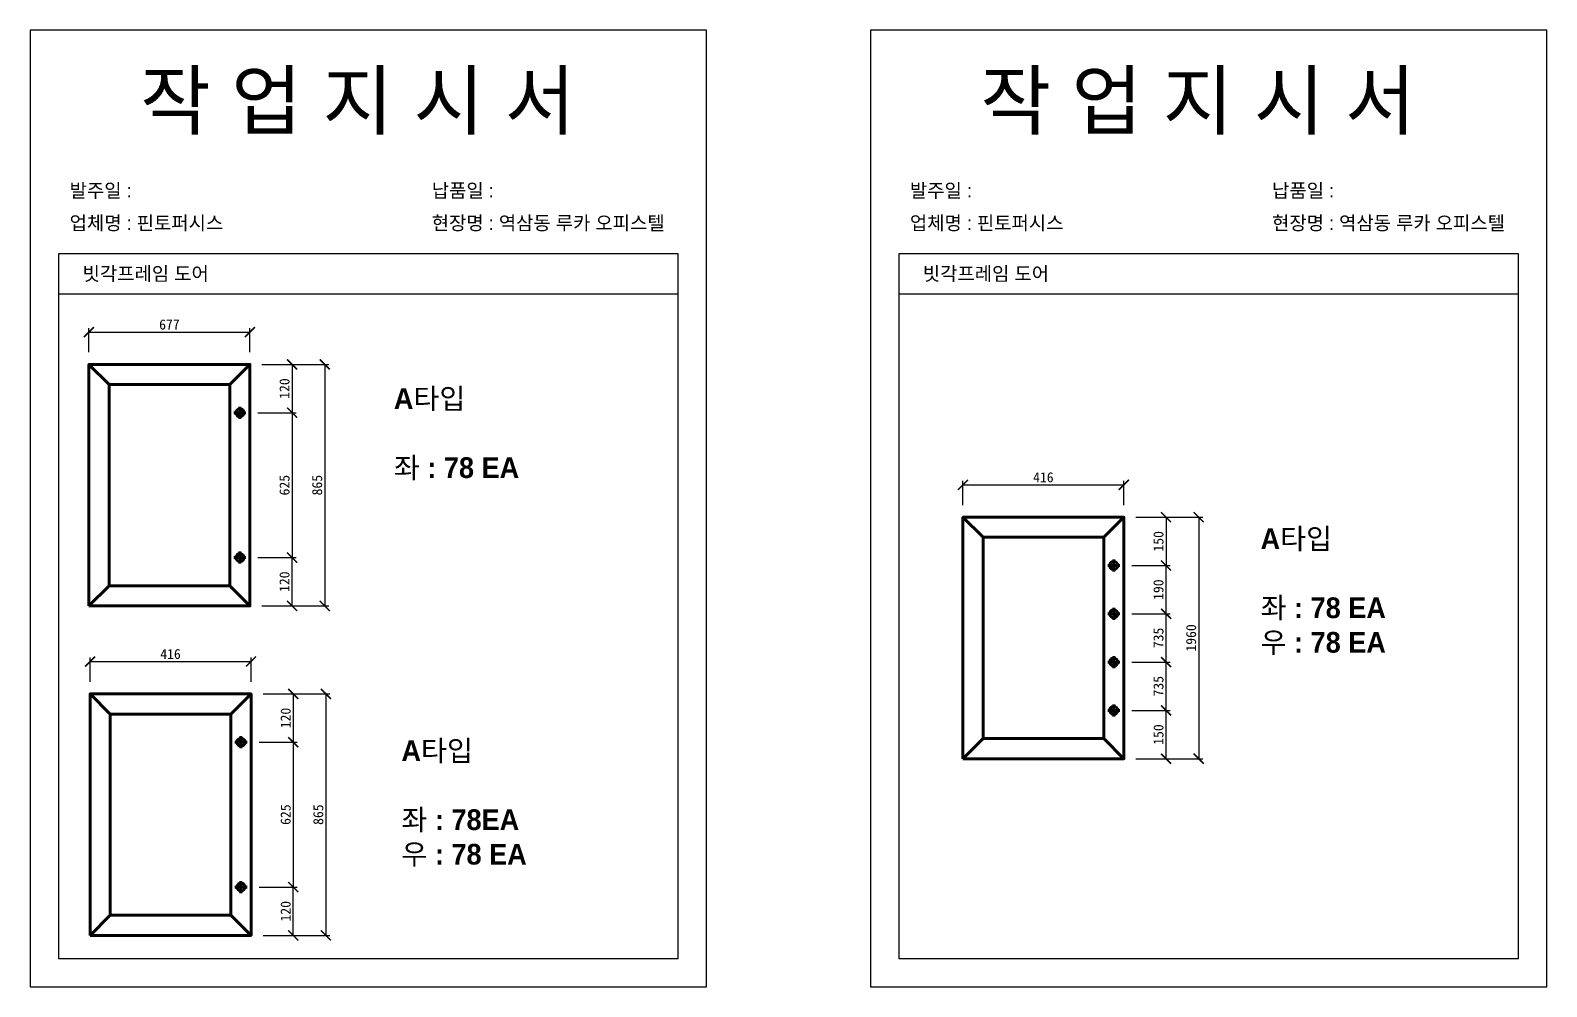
# Model space of a CAD drawing. Header units: millimetres. Extents: x -44117 to 256353, y -2095463 to 65325.
# Drawn here: x 11409 to 15177, y 2293 to 4669 of the extents above; entities that cross this region are included whole.
import ezdxf

# ---------------------------------------------------------------- set-up
doc = ezdxf.new("R2010")
doc.units = ezdxf.units.MM
doc.header["$LTSCALE"] = 10
doc.layers.add('Layer1', color=7, linetype='Continuous', lineweight=70)
doc.dimstyles.new('ISO-25', dxfattribs={"dimtxt": 2.5, "dimasz": 2.5, "dimexe": 1, "dimexo": 1, "dimtad": 1, "dimtxsty": 'Standard', "dimblk": 'ARCHTICK', "dimcen": 2.5, "dimadec": 0, "dimazin": 0, "dimtfac": 1, "dimtmove": 0, "dimatfit": 3, "dimfxl": 0, "dimarcsym": 0})

# ---------------------------------------------------------------- blocks, each defined once
blk = doc.blocks.new('_ArchTick')
at = {"color": 0, "linetype": 'ByBlock', "const_width": 0.15}
blk.add_lwpolyline([(-0.5, -0.5), (0.5, 0.5)], dxfattribs=at)
blk = doc.blocks.new('*D59')
at = {"color": 0, "lineweight": -2}
for p, q in [((11555, 3868.7), (11555, 3928.9)), ((11555, 3918.9), (11955, 3918.9)), ((11955, 3868.7), (11955, 3928.9))]:
    blk.add_line(p, q, dxfattribs=at)
at = {"layer": 'Defpoints', "color": 0}
for p in [(11955, 3918.9), (11555, 3838.7), (11955, 3838.7)]:
    blk.add_point(p, dxfattribs=at)
at = {"color": 0, "lineweight": -2, "xscale": 25, "yscale": 25, "zscale": 25, "rotation": 180}
blk.add_blockref('_ArchTick', (11555, 3918.9), dxfattribs=at)
at = {"color": 0, "lineweight": -2, "xscale": 25, "yscale": 25, "zscale": 25}
blk.add_blockref('_ArchTick', (11955, 3918.9), dxfattribs=at)
at = {"color": 0, "insert": (11755, 3937.7), "char_height": 25, "attachment_point": 5}
blk.add_mtext('677', dxfattribs=at)
blk = doc.blocks.new('*D60')
at = {"color": 0, "lineweight": -2}
for p, q in [((11975, 3358.7), (12069.9, 3358.7)), ((12059.9, 3238.7), (12059.9, 3358.7)), ((11985, 3238.7), (12069.9, 3238.7))]:
    blk.add_line(p, q, dxfattribs=at)
at = {"layer": 'Defpoints', "color": 0}
for p in [(11945, 3358.7), (12059.9, 3358.7), (11955, 3238.7)]:
    blk.add_point(p, dxfattribs=at)
at = {"color": 0, "lineweight": -2, "xscale": 25, "yscale": 25, "zscale": 25}
for p, rotation in [((12059.9, 3358.7), 90), ((12059.9, 3238.7), 270)]:
    blk.add_blockref('_ArchTick', p, dxfattribs=dict(at, rotation=rotation))
at = {"color": 0, "insert": (12041.1, 3298.7), "char_height": 25, "attachment_point": 5, "rotation": 90}
blk.add_mtext('120', dxfattribs=at)
blk = doc.blocks.new('*D61')
at = {"color": 0, "lineweight": -2}
for p, q in [((11985, 3838.7), (12069.9, 3838.7)), ((12059.9, 3838.7), (12059.9, 3718.7)), ((11975, 3718.7), (12069.9, 3718.7))]:
    blk.add_line(p, q, dxfattribs=at)
at = {"layer": 'Defpoints', "color": 0}
for p in [(11955, 3838.7), (11945, 3718.7), (12059.9, 3718.7)]:
    blk.add_point(p, dxfattribs=at)
at = {"color": 0, "lineweight": -2, "xscale": 25, "yscale": 25, "zscale": 25}
for p, rotation in [((12059.9, 3838.7), 90), ((12059.9, 3718.7), 270)]:
    blk.add_blockref('_ArchTick', p, dxfattribs=dict(at, rotation=rotation))
at = {"color": 0, "insert": (12041.1, 3778.7), "char_height": 25, "attachment_point": 5, "rotation": 90}
blk.add_mtext('120', dxfattribs=at)
blk = doc.blocks.new('*D57')
at = {"color": 0, "lineweight": -2}
for p, q in [((11985, 3838.7), (12150.9, 3838.7)), ((12140.9, 3838.7), (12140.9, 3238.7)), ((11985, 3238.7), (12150.9, 3238.7))]:
    blk.add_line(p, q, dxfattribs=at)
at = {"layer": 'Defpoints', "color": 0}
for p in [(11955, 3838.7), (11955, 3238.7), (12140.9, 3238.7)]:
    blk.add_point(p, dxfattribs=at)
at = {"color": 0, "lineweight": -2, "xscale": 25, "yscale": 25, "zscale": 25}
for p, rotation in [((12140.9, 3838.7), 90), ((12140.9, 3238.7), 270)]:
    blk.add_blockref('_ArchTick', p, dxfattribs=dict(at, rotation=rotation))
at = {"color": 0, "insert": (12122.2, 3538.7), "char_height": 25, "attachment_point": 5, "rotation": 90}
blk.add_mtext('865', dxfattribs=at)
blk = doc.blocks.new('*D62')
at = {"color": 0, "lineweight": -2}
for p, q in [((11975, 3718.7), (12069.9, 3718.7)), ((12059.9, 3718.7), (12059.9, 3358.7)), ((11975, 3358.7), (12069.9, 3358.7))]:
    blk.add_line(p, q, dxfattribs=at)
at = {"layer": 'Defpoints', "color": 0}
for p in [(11945, 3718.7), (11945, 3358.7), (12059.9, 3358.7)]:
    blk.add_point(p, dxfattribs=at)
at = {"color": 0, "lineweight": -2, "xscale": 25, "yscale": 25, "zscale": 25}
for p, rotation in [((12059.9, 3718.7), 90), ((12059.9, 3358.7), 270)]:
    blk.add_blockref('_ArchTick', p, dxfattribs=dict(at, rotation=rotation))
at = {"color": 0, "insert": (12041.1, 3538.7), "char_height": 25, "attachment_point": 5, "rotation": 90}
blk.add_mtext('625', dxfattribs=at)
blk = doc.blocks.new('*D63')
at = {"color": 0, "lineweight": -2}
for p, q in [((11557.8, 3050.1), (11557.8, 3110.4)), ((11557.8, 3100.4), (11957.8, 3100.4)), ((11957.8, 3050.1), (11957.8, 3110.4))]:
    blk.add_line(p, q, dxfattribs=at)
at = {"layer": 'Defpoints', "color": 0}
for p in [(11957.8, 3100.4), (11557.8, 3020.1), (11957.8, 3020.1)]:
    blk.add_point(p, dxfattribs=at)
at = {"color": 0, "lineweight": -2, "xscale": 25, "yscale": 25, "zscale": 25, "rotation": 180}
blk.add_blockref('_ArchTick', (11557.8, 3100.4), dxfattribs=at)
at = {"color": 0, "lineweight": -2, "xscale": 25, "yscale": 25, "zscale": 25}
blk.add_blockref('_ArchTick', (11957.8, 3100.4), dxfattribs=at)
at = {"color": 0, "insert": (11757.8, 3119.1), "char_height": 25, "attachment_point": 5}
blk.add_mtext('416', dxfattribs=at)
blk = doc.blocks.new('*D64')
at = {"color": 0, "lineweight": -2}
for p, q in [((11977.8, 2540.1), (12072.7, 2540.1)), ((12062.7, 2420.1), (12062.7, 2540.1)), ((11987.8, 2420.1), (12072.7, 2420.1))]:
    blk.add_line(p, q, dxfattribs=at)
at = {"layer": 'Defpoints', "color": 0}
for p in [(11947.8, 2540.1), (12062.7, 2540.1), (11957.8, 2420.1)]:
    blk.add_point(p, dxfattribs=at)
at = {"color": 0, "lineweight": -2, "xscale": 25, "yscale": 25, "zscale": 25}
for p, rotation in [((12062.7, 2540.1), 90), ((12062.7, 2420.1), 270)]:
    blk.add_blockref('_ArchTick', p, dxfattribs=dict(at, rotation=rotation))
at = {"color": 0, "insert": (12043.9, 2480.1), "char_height": 25, "attachment_point": 5, "rotation": 90}
blk.add_mtext('120', dxfattribs=at)
blk = doc.blocks.new('*D65')
at = {"color": 0, "lineweight": -2}
for p, q in [((11987.8, 3020.1), (12072.7, 3020.1)), ((12062.7, 3020.1), (12062.7, 2900.1)), ((11977.8, 2900.1), (12072.7, 2900.1))]:
    blk.add_line(p, q, dxfattribs=at)
at = {"layer": 'Defpoints', "color": 0}
for p in [(11957.8, 3020.1), (11947.8, 2900.1), (12062.7, 2900.1)]:
    blk.add_point(p, dxfattribs=at)
at = {"color": 0, "lineweight": -2, "xscale": 25, "yscale": 25, "zscale": 25}
for p, rotation in [((12062.7, 3020.1), 90), ((12062.7, 2900.1), 270)]:
    blk.add_blockref('_ArchTick', p, dxfattribs=dict(at, rotation=rotation))
at = {"color": 0, "insert": (12043.9, 2960.1), "char_height": 25, "attachment_point": 5, "rotation": 90}
blk.add_mtext('120', dxfattribs=at)
blk = doc.blocks.new('*D58')
at = {"color": 0, "lineweight": -2}
for p, q in [((11987.8, 3020.1), (12153.8, 3020.1)), ((12143.8, 3020.1), (12143.8, 2420.1)), ((11987.8, 2420.1), (12153.8, 2420.1))]:
    blk.add_line(p, q, dxfattribs=at)
at = {"layer": 'Defpoints', "color": 0}
for p in [(11957.8, 3020.1), (11957.8, 2420.1), (12143.8, 2420.1)]:
    blk.add_point(p, dxfattribs=at)
at = {"color": 0, "lineweight": -2, "xscale": 25, "yscale": 25, "zscale": 25}
for p, rotation in [((12143.8, 3020.1), 90), ((12143.8, 2420.1), 270)]:
    blk.add_blockref('_ArchTick', p, dxfattribs=dict(at, rotation=rotation))
at = {"color": 0, "insert": (12125, 2720.1), "char_height": 25, "attachment_point": 5, "rotation": 90}
blk.add_mtext('865', dxfattribs=at)
blk = doc.blocks.new('*D66')
at = {"color": 0, "lineweight": -2}
for p, q in [((11977.8, 2900.1), (12072.7, 2900.1)), ((12062.7, 2900.1), (12062.7, 2540.1)), ((11977.8, 2540.1), (12072.7, 2540.1))]:
    blk.add_line(p, q, dxfattribs=at)
at = {"layer": 'Defpoints', "color": 0}
for p in [(11947.8, 2900.1), (11947.8, 2540.1), (12062.7, 2540.1)]:
    blk.add_point(p, dxfattribs=at)
at = {"color": 0, "lineweight": -2, "xscale": 25, "yscale": 25, "zscale": 25}
for p, rotation in [((12062.7, 2900.1), 90), ((12062.7, 2540.1), 270)]:
    blk.add_blockref('_ArchTick', p, dxfattribs=dict(at, rotation=rotation))
at = {"color": 0, "insert": (12043.9, 2720.1), "char_height": 25, "attachment_point": 5, "rotation": 90}
blk.add_mtext('625', dxfattribs=at)
blk = doc.blocks.new('*D69')
at = {"color": 0, "lineweight": -2}
for p, q in [((13726.7, 3489.1), (13726.7, 3549.4)), ((14126.7, 3489.1), (14126.7, 3549.4)), ((13726.7, 3539.4), (14126.7, 3539.4))]:
    blk.add_line(p, q, dxfattribs=at)
at = {"layer": 'Defpoints', "color": 0}
for p in [(14126.7, 3539.4), (13726.7, 3459.1), (14126.7, 3459.1)]:
    blk.add_point(p, dxfattribs=at)
at = {"color": 0, "lineweight": -2, "xscale": 25, "yscale": 25, "zscale": 25, "rotation": 180}
blk.add_blockref('_ArchTick', (13726.7, 3539.4), dxfattribs=at)
at = {"color": 0, "lineweight": -2, "xscale": 25, "yscale": 25, "zscale": 25}
blk.add_blockref('_ArchTick', (14126.7, 3539.4), dxfattribs=at)
at = {"color": 0, "insert": (13926.7, 3558.1), "char_height": 25, "attachment_point": 5}
blk.add_mtext('416', dxfattribs=at)
blk = doc.blocks.new('*D70')
at = {"color": 0, "lineweight": -2}
for p, q in [((14146.7, 2979.1), (14241.6, 2979.1)), ((14231.6, 2859.1), (14231.6, 2979.1)), ((14156.7, 2859.1), (14241.6, 2859.1))]:
    blk.add_line(p, q, dxfattribs=at)
at = {"layer": 'Defpoints', "color": 0}
for p in [(14116.7, 2979.1), (14231.6, 2979.1), (14126.7, 2859.1)]:
    blk.add_point(p, dxfattribs=at)
at = {"color": 0, "lineweight": -2, "xscale": 25, "yscale": 25, "zscale": 25}
for p, rotation in [((14231.6, 2979.1), 90), ((14231.6, 2859.1), 270)]:
    blk.add_blockref('_ArchTick', p, dxfattribs=dict(at, rotation=rotation))
at = {"color": 0, "insert": (14212.8, 2919.1), "char_height": 25, "attachment_point": 5, "rotation": 90}
blk.add_mtext('150', dxfattribs=at)
blk = doc.blocks.new('*D71')
at = {"color": 0, "lineweight": -2}
for p, q in [((14156.7, 3459.1), (14241.6, 3459.1)), ((14231.6, 3459.1), (14231.6, 3339.1)), ((14146.7, 3339.1), (14241.6, 3339.1))]:
    blk.add_line(p, q, dxfattribs=at)
at = {"layer": 'Defpoints', "color": 0}
for p in [(14126.7, 3459.1), (14116.7, 3339.1), (14231.6, 3339.1)]:
    blk.add_point(p, dxfattribs=at)
at = {"color": 0, "lineweight": -2, "xscale": 25, "yscale": 25, "zscale": 25}
for p, rotation in [((14231.6, 3459.1), 90), ((14231.6, 3339.1), 270)]:
    blk.add_blockref('_ArchTick', p, dxfattribs=dict(at, rotation=rotation))
at = {"color": 0, "insert": (14212.8, 3399.1), "char_height": 25, "attachment_point": 5, "rotation": 90}
blk.add_mtext('150', dxfattribs=at)
blk = doc.blocks.new('*D67')
at = {"color": 0, "lineweight": -2}
for p, q in [((14156.7, 3459.1), (14322.7, 3459.1)), ((14312.7, 3459.1), (14312.7, 2859.1)), ((14156.7, 2859.1), (14322.7, 2859.1))]:
    blk.add_line(p, q, dxfattribs=at)
at = {"layer": 'Defpoints', "color": 0}
for p in [(14126.7, 3459.1), (14126.7, 2859.1), (14312.7, 2859.1)]:
    blk.add_point(p, dxfattribs=at)
at = {"color": 0, "lineweight": -2, "xscale": 25, "yscale": 25, "zscale": 25}
for p, rotation in [((14312.7, 3459.1), 90), ((14312.7, 2859.1), 270)]:
    blk.add_blockref('_ArchTick', p, dxfattribs=dict(at, rotation=rotation))
at = {"color": 0, "insert": (14293.9, 3159.1), "char_height": 25, "attachment_point": 5, "rotation": 90}
blk.add_mtext('1960', dxfattribs=at)
blk = doc.blocks.new('*D72')
at = {"color": 0, "lineweight": -2}
for p, q in [((14146.7, 3099.1), (14241.6, 3099.1)), ((14231.6, 2979.1), (14231.6, 3099.1)), ((14146.7, 2979.1), (14241.6, 2979.1))]:
    blk.add_line(p, q, dxfattribs=at)
at = {"layer": 'Defpoints', "color": 0}
for p in [(14116.7, 3099.1), (14231.6, 3099.1), (14116.7, 2979.1)]:
    blk.add_point(p, dxfattribs=at)
at = {"color": 0, "lineweight": -2, "xscale": 25, "yscale": 25, "zscale": 25}
for p, rotation in [((14231.6, 3099.1), 90), ((14231.6, 2979.1), 270)]:
    blk.add_blockref('_ArchTick', p, dxfattribs=dict(at, rotation=rotation))
at = {"color": 0, "insert": (14212.8, 3039.1), "char_height": 25, "attachment_point": 5, "rotation": 90}
blk.add_mtext('735', dxfattribs=at)
blk = doc.blocks.new('*D73')
at = {"color": 0, "lineweight": -2}
for p, q in [((14146.7, 3339.1), (14241.6, 3339.1)), ((14231.6, 3219.1), (14231.6, 3339.1)), ((14146.7, 3219.1), (14241.6, 3219.1))]:
    blk.add_line(p, q, dxfattribs=at)
at = {"layer": 'Defpoints', "color": 0}
for p in [(14116.7, 3339.1), (14231.6, 3339.1), (14116.7, 3219.1)]:
    blk.add_point(p, dxfattribs=at)
at = {"color": 0, "lineweight": -2, "xscale": 25, "yscale": 25, "zscale": 25}
for p, rotation in [((14231.6, 3339.1), 90), ((14231.6, 3219.1), 270)]:
    blk.add_blockref('_ArchTick', p, dxfattribs=dict(at, rotation=rotation))
at = {"color": 0, "insert": (14212.8, 3279.1), "char_height": 25, "attachment_point": 5, "rotation": 90}
blk.add_mtext('190', dxfattribs=at)
blk = doc.blocks.new('*D68')
at = {"color": 0, "lineweight": -2}
for p, q in [((14146.7, 3219.1), (14241.6, 3219.1)), ((14231.6, 3099.1), (14231.6, 3219.1)), ((14146.7, 3099.1), (14241.6, 3099.1))]:
    blk.add_line(p, q, dxfattribs=at)
at = {"layer": 'Defpoints', "color": 0}
for p in [(14116.7, 3219.1), (14231.6, 3219.1), (14116.7, 3099.1)]:
    blk.add_point(p, dxfattribs=at)
at = {"color": 0, "lineweight": -2, "xscale": 25, "yscale": 25, "zscale": 25}
for p, rotation in [((14231.6, 3219.1), 90), ((14231.6, 3099.1), 270)]:
    blk.add_blockref('_ArchTick', p, dxfattribs=dict(at, rotation=rotation))
at = {"color": 0, "insert": (14212.8, 3159.1), "char_height": 25, "attachment_point": 5, "rotation": 90}
blk.add_mtext('735', dxfattribs=at)

msp = doc.modelspace()

# ---------------------------------------------------------------- linework, layer by layer
for p, q in [((13019.37611, 4113.52935), (11479.37611, 4113.52935)), ((15107.39436, 4113.52935), (13567.39436, 4113.52935)), ((13019.37611, 4013.52935), (11479.37611, 4013.52935)), ((15107.39436, 4013.52935), (13567.39436, 4013.52935))]:
    msp.add_line(p, q)
for points in [[(11409.37611, 2292.69908), (13089.37611, 2292.69908), (13089.37611, 4668.69908), (11409.37611, 4668.69908)], [(13497.39436, 2292.69908), (15177.39436, 2292.69908), (15177.39436, 4668.69908), (13497.39436, 4668.69908)]]:
    msp.add_lwpolyline(points, close=True)
for points in [[(11479.37611, 4113.52935), (11479.37611, 2362.69908), (13019.37611, 2362.69908), (13019.37611, 4113.52935)], [(13567.39436, 4113.52935), (13567.39436, 2362.69908), (15107.39436, 2362.69908), (15107.39436, 4113.52935)]]:
    msp.add_lwpolyline(points)
at = {"layer": 'Layer1'}
for p, q in [((11605.02241, 3788.68283), (11555.02241, 3838.68283)), ((11905.02241, 3788.68283), (11955.02241, 3838.68283)), ((11930.02241, 3733.68283), (11930.02241, 3703.68283)), ((11945.02241, 3718.68283), (11915.02241, 3718.68283)), ((11945.02241, 3718.68283), (11915.02241, 3718.68283)), ((13776.73331, 3409.10403), (13726.73331, 3459.10403)), ((14076.73331, 3409.10403), (14126.73331, 3459.10403)), ((11945.02241, 3358.68283), (11915.02241, 3358.68283)), ((11930.02241, 3373.68283), (11930.02241, 3343.68283)), ((14101.73331, 3354.10403), (14101.73331, 3324.10403)), ((14116.73331, 3339.10403), (14086.73331, 3339.10403)), ((14116.73331, 3339.10403), (14086.73331, 3339.10403)), ((11605.02241, 3288.68283), (11555.02241, 3238.68283)), ((11955.02241, 3238.68283), (11905.02241, 3288.68283)), ((14116.73331, 3219.10403), (14086.73331, 3219.10403)), ((14116.73331, 3219.10403), (14086.73331, 3219.10403)), ((14101.73331, 3234.10403), (14101.73331, 3204.10403)), ((14116.73331, 3099.10403), (14086.73331, 3099.10403)), ((14116.73331, 3099.10403), (14086.73331, 3099.10403)), ((14101.73331, 3114.10403), (14101.73331, 3084.10403)), ((11607.84663, 2970.09432), (11557.84663, 3020.09432)), ((11907.84663, 2970.09432), (11957.84663, 3020.09432)), ((14116.73331, 2979.10403), (14086.73331, 2979.10403)), ((14101.73331, 2994.10403), (14101.73331, 2964.10403)), ((11932.84663, 2915.09432), (11932.84663, 2885.09432)), ((13776.73331, 2909.10403), (13726.73331, 2859.10403)), ((14126.73331, 2859.10403), (14076.73331, 2909.10403)), ((11947.84663, 2900.09432), (11917.84663, 2900.09432)), ((11947.84663, 2900.09432), (11917.84663, 2900.09432)), ((11947.84663, 2540.09432), (11917.84663, 2540.09432)), ((11932.84663, 2555.09432), (11932.84663, 2525.09432)), ((11607.84663, 2470.09432), (11557.84663, 2420.09432)), ((11957.84663, 2420.09432), (11907.84663, 2470.09432))]:
    msp.add_line(p, q, dxfattribs=at)
for points in [[(11555.02241, 3238.68283), (11955.02241, 3238.68283), (11955.02241, 3838.68283), (11555.02241, 3838.68283)], [(11605.02241, 3288.68283), (11905.02241, 3288.68283), (11905.02241, 3788.68283), (11605.02241, 3788.68283)], [(13726.73331, 2859.10403), (14126.73331, 2859.10403), (14126.73331, 3459.10403), (13726.73331, 3459.10403)], [(13776.73331, 2909.10403), (14076.73331, 2909.10403), (14076.73331, 3409.10403), (13776.73331, 3409.10403)], [(11557.84663, 2420.09432), (11957.84663, 2420.09432), (11957.84663, 3020.09432), (11557.84663, 3020.09432)], [(11607.84663, 2470.09432), (11907.84663, 2470.09432), (11907.84663, 2970.09432), (11607.84663, 2970.09432)]]:
    msp.add_lwpolyline(points, close=True, dxfattribs=at)
for centre in [(11930.02241, 3718.68283), (11930.02241, 3358.68283), (14101.73331, 3339.10403), (14101.73331, 3219.10403), (14101.73331, 3099.10403), (14101.73331, 2979.10403), (11932.84663, 2900.09432), (11932.84663, 2540.09432)]:
    msp.add_circle(centre, 10, dxfattribs=at)

# ---------------------------------------------------------------- texts
at = {"attachment_point": 1}
for s, heights, insert, char_height in [('{\\fGulim|b0|i0|c129|p50;작 업 지 시 서}', [-155.84554], (11682.18272, 4564.53656), 140), ('{\\fGulim|b0|i0|c129|p50;작 업 지 시 서}', [-155.84554], (13770.20097, 4564.53656), 140), ('{\\fGulim|b0|i0|c129|p50;발주일 :}', [-38.18216], (11506.97336, 4287.81614), 34.3), ('{\\fGulim|b0|i0|c129|p50;납품일 :}', [-37.67976], (12406.95134, 4287.81614), 34.3), ('{\\fGulim|b0|i0|c129|p50;발주일 :}', [-38.18216], (13594.99161, 4287.81614), 34.3), ('{\\fGulim|b0|i0|c129|p50;납품일 :}', [-37.67976], (14494.96959, 4287.81614), 34.3), ('{\\fGulim|b0|i0|c129|p50;업체명 : 핀토퍼시스}', [-38.2735], (11506.97336, 4207.15997), 34.3), ('{\\fGulim|b0|i0|c129|p50;현장명 : 역삼동 루카 오피스텔}', [-38.31917], (12406.95134, 4207.15997), 34.3), ('{\\fGulim|b0|i0|c129|p50;업체명 : 핀토퍼시스}', [-38.2735], (13594.99161, 4207.15997), 34.3), ('{\\fGulim|b0|i0|c129|p50;현장명 : 역삼동 루카 오피스텔}', [-38.31917], (14494.96959, 4207.15997), 34.3), ('{\\fGulim|b0|i0|c129|p50;빗각프레임 도어}', [-38.36485], (11539.12985, 4081.29139), 34.3), ('{\\fGulim|b0|i0|c129|p50;빗각프레임 도어}', [-38.36485], (13627.14862, 4081.29139), 34.3), ('{\\fGulim|b1|i0|c129|p50;A타입\\P\\P좌 : 78 EA}', [-230.98056], (12312.6866, 3779.54323), 51.45), ('{\\fGulim|b1|i0|c129|p50;A타입\\P\\P좌 : 78 EA\\P우 : 78 EA}', [-318.15972], (14466.44386, 3431.28721), 51.45), ('{\\fGulim|b1|i0|c129|p50;A타입\\P\\P좌 : 78EA\\P우 : 78 EA}', [-318.15972], (12331.51778, 2904.81775), 51.45)]:
    msp.add_mtext_dynamic_manual_height_columns(s, width=3307.3198183, gutter_width=12.5, heights=heights, dxfattribs=dict(at, insert=insert, char_height=char_height))

# ---------------------------------------------------------------- dimensions: what is measured, and where the dimension line sits
for base, p1, p2, text, picture, middle in [((11955.02241, 3918.94263), (11555.02241, 3838.68283), (11955.02241, 3838.68283), '677', '*D59', (11755.02241, 3937.69263)), ((14126.73331, 3539.36383), (13726.73331, 3459.10403), (14126.73331, 3459.10403), '416', '*D69', (13926.73331, 3558.11383)), ((11957.84663, 3100.35412), (11557.84663, 3020.09432), (11957.84663, 3020.09432), '416', '*D63', (11757.84663, 3119.10412))]:
    dim = msp.add_linear_dim(base=base, p1=p1, p2=p2, text=text, dimstyle='ISO-25', override={"dimscale": 10, "dimexo": 3})
    dim.commit()
    dim.dimension.update_dxf_attribs({"geometry": picture, "text_midpoint": middle})
for base, p1, p2, picture, middle in [((12059.86772, 3718.68283), (11955.02241, 3838.68283), (11945.02241, 3718.68283), '*D61', (12041.11772, 3778.68283)), ((12059.86772, 3358.68283), (11955.02241, 3238.68283), (11945.02241, 3358.68283), '*D60', (12041.11772, 3298.68283)), ((12062.69195, 2900.09432), (11957.84663, 3020.09432), (11947.84663, 2900.09432), '*D65', (12043.94195, 2960.09432)), ((12062.69195, 2540.09432), (11957.84663, 2420.09432), (11947.84663, 2540.09432), '*D64', (12043.94195, 2480.09432))]:
    dim = msp.add_linear_dim(base=base, p1=p1, p2=p2, angle=90, dimstyle='ISO-25', override={"dimscale": 10, "dimexo": 3})
    dim.commit()
    dim.dimension.update_dxf_attribs({"geometry": picture, "text_midpoint": middle})
for base, p1, p2, text, override, picture, middle in [((12140.9424, 3238.68283), (11955.02241, 3838.68283), (11955.02241, 3238.68283), '865', {"dimscale": 10, "dimexo": 3}, '*D57', (12122.1924, 3538.68283)), ((12059.86772, 3358.68283), (11945.02241, 3718.68283), (11945.02241, 3358.68283), '625', {"dimscale": 10, "dimexo": 3}, '*D62', (12041.11772, 3538.68283)), ((14231.57863, 3339.10403), (14126.73331, 3459.10403), (14116.73331, 3339.10403), '150', {"dimscale": 10, "dimexo": 3}, '*D71', (14212.82863, 3399.10403)), ((14312.6533, 2859.10403), (14126.73331, 3459.10403), (14126.73331, 2859.10403), '1960', {"dimscale": 10, "dimexo": 3}, '*D67', (14293.9033, 3159.10403)), ((14231.57863, 3339.10403), (14116.73331, 3219.10403), (14116.73331, 3339.10403), '190', {"dimscale": 10, "dimexo": 3, "dimtmove": 1}, '*D73', (14212.82863, 3279.10403)), ((14231.57863, 3219.10403), (14116.73331, 3099.10403), (14116.73331, 3219.10403), '735', {"dimscale": 10, "dimexo": 3}, '*D68', (14212.82863, 3159.10403)), ((14231.57863, 3099.10403), (14116.73331, 2979.10403), (14116.73331, 3099.10403), '735', {"dimscale": 10, "dimexo": 3}, '*D72', (14212.82863, 3039.10403)), ((12143.76662, 2420.09432), (11957.84663, 3020.09432), (11957.84663, 2420.09432), '865', {"dimscale": 10, "dimexo": 3}, '*D58', (12125.01662, 2720.09432)), ((14231.57863, 2979.10403), (14126.73331, 2859.10403), (14116.73331, 2979.10403), '150', {"dimscale": 10, "dimexo": 3}, '*D70', (14212.82863, 2919.10403)), ((12062.69195, 2540.09432), (11947.84663, 2900.09432), (11947.84663, 2540.09432), '625', {"dimscale": 10, "dimexo": 3}, '*D66', (12043.94195, 2720.09432))]:
    dim = msp.add_linear_dim(base=base, p1=p1, p2=p2, angle=90, text=text, dimstyle='ISO-25', override=override)
    dim.commit()
    dim.dimension.update_dxf_attribs({"geometry": picture, "text_midpoint": middle})

doc.saveas('drawing.dxf')
